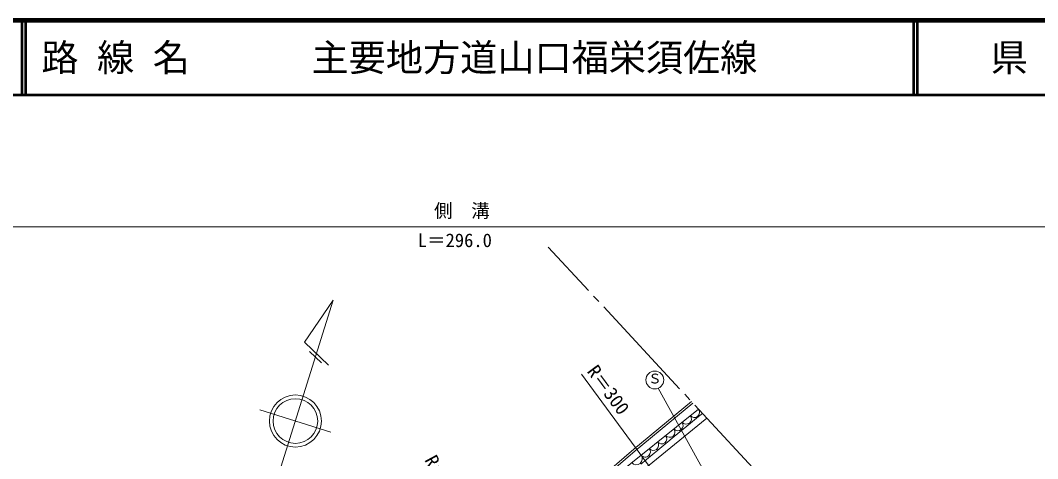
# Model space of a CAD drawing. Units: millimetres, scale not verified. Extents: x 40000 to 680000, y 20000 to 380000.
# Drawn here: x 177554 to 314449, y 321100 to 380000 of the extents above; entities that cross this region are included whole.
import ezdxf
from ezdxf.enums import TextEntityAlignment as Align

# ---------------------------------------------------------------- set-up
doc = ezdxf.new("R2010")
doc.units = ezdxf.units.MM
doc.header["$LTSCALE"] = 1000
for name, color, linetype, lineweight in [('M-BGD', 7, 'Continuous', 13), ('M-BMK-SRVR', 3, 'Continuous', 13), ('M-STR-HTXT', 7, 'Continuous', 13), ('M-STR-STR3', 7, 'Continuous', 13), ('M-STR-STRC', 7, 'Continuous', 13), ('M-TTL', 7, 'Continuous', 13), ('M-TTL-LINE', 7, 'Continuous', 50)]:
    doc.layers.add(name, color=color, linetype=linetype, lineweight=lineweight)
doc.layers.add('M-TTL-TXT', color=7, linetype='Continuous')
doc.styles.add('ＭＳ ゴシック', font='')
doc.styles.get('ＭＳ ゴシック').set_extended_font_data('MS Gothic')

msp = doc.modelspace()

# ---------------------------------------------------------------- linework, layer by layer
at = {"layer": 'M-BGD'}
for p, q in [((260107, 322367), (267859, 328777)), ((268799, 327765), (252413, 314611)), ((260285, 322127), (268050, 328538)), ((269340, 327182), (268818, 326754)), ((269931, 326547), (256272, 315463)), ((265545, 324068), (267713, 325847)), ((267713, 325847), (268818, 326754)), ((263331, 322251), (264427, 323150)), ((264427, 323150), (265545, 324068)), ((256501, 319263), (260107, 322367)), ((256696, 319075), (260285, 322127)), ((261041, 320372), (263331, 322251))]:
    msp.add_line(p, q, dxfattribs=at)
for centre, radius, start, end in [((268248, 327322), 707, 218.75513, 38.75513), ((266043, 325552), 707, 218.75513, 38.75513), ((267146, 326437), 707, 218.75513, 38.75513), ((267098, 325498), 707, 29.53895, 38.75513), ((268200, 326383), 707, 218.75513, 227.95519), ((268200, 326383), 707, 30.78969, 38.75513), ((269303, 327269), 707, 218.75513, 226.70856), ((264940, 324667), 707, 218.75513, 38.75513), ((265995, 324613), 707, 28.28346, 38.75513), ((267098, 325498), 707, 218.75513, 229.20593), ((262735, 322897), 707, 218.75513, 38.75513), ((263838, 323782), 707, 218.75513, 38.75513), ((263790, 322843), 707, 25.75553, 38.75513), ((264892, 323728), 707, 218.75513, 231.72233), ((264892, 323728), 707, 27.02255, 38.75513), ((265995, 324613), 707, 218.75513, 230.46142), ((261632, 322012), 707, 315.40847, 38.75513), ((262687, 321958), 707, 24.48169, 38.75513), ((263790, 322843), 707, 218.75513, 232.98935), ((260462, 321072), 794, 218.75513, 38.75513), ((261632, 322012), 707, 218.75513, 315.40847), ((261544, 320986), 794, 28.09295, 41.82606), ((262687, 321958), 707, 218.75513, 234.26319)]:
    msp.add_arc(centre, radius, start, end, dxfattribs=at)
at = {"layer": 'M-BMK-SRVR'}
for p, q in [((248580, 349537), (254022, 343677)), ((212174, 318522), (219659, 342375)), ((219659, 342375), (215805, 336772)), ((254703, 342944), (255383, 342211)), ((256064, 341478), (266271, 330487)), ((215805, 336772), (219022, 333666)), ((216460, 335518), (218068, 333965)), ((266952, 329754), (267632, 329021)), ((209798, 327652), (219340, 324658)), ((268313, 328289), (278520, 317297))]:
    msp.add_line(p, q, dxfattribs=at)
for radius in [3500, 3000]:
    msp.add_circle((214569, 326155), radius, dxfattribs=at)
at = {"layer": 'M-STR-HTXT'}
msp.add_line((275267, 302344), (253067, 332430), dxfattribs=at)
at = {"layer": 'M-STR-STR3'}
msp.add_line((88123, 352252), (394172, 352252), dxfattribs=at)
at = {"layer": 'M-STR-STRC'}
msp.add_line((276052, 307629), (263380, 330557), dxfattribs=at)
msp.add_circle((262928, 331668), 1200, dxfattribs=at)
at = {"layer": 'M-TTL', "color": 2, "lineweight": 140}
msp.add_line((680000, 380000), (40000, 380000), dxfattribs=at)
at = {"layer": 'M-TTL-LINE'}
for p, q in [((177750, 380000), (177750, 370000)), ((178250, 380000), (178250, 370000)), ((297750, 380000), (297750, 370000)), ((298250, 380000), (298250, 370000)), ((40000, 370000), (680000, 370000))]:
    msp.add_line(p, q, dxfattribs=at)

# ---------------------------------------------------------------- texts
at = {"layer": 'M-STR-HTXT', "style": 'ＭＳ ゴシック'}
for s, rotation, p in [('R＝300', 306.423, (253282, 332489)), ('R＝270', 298.393, (231407, 320664))]:
    msp.add_text(s, height=1833, rotation=rotation, dxfattribs=at).set_placement(p, align=Align.BOTTOM_LEFT)
at = {"layer": 'M-STR-STR3', "style": 'ＭＳ ゴシック'}
for s, p in [('側\u3000溝', (233224, 352956)), ('L＝296.0', (231027, 348979))]:
    msp.add_text(s, height=1833, dxfattribs=at).set_placement(p, align=Align.BOTTOM_LEFT)
at = {"layer": 'M-STR-STRC', "style": 'ＭＳ ゴシック'}
msp.add_text('Ｓ', height=1320, dxfattribs=at).set_placement((262038, 330807), align=Align.BOTTOM_LEFT)
at = {"layer": 'M-TTL-TXT', "style": 'ＭＳ ゴシック'}
for s, p in [('路 線 名', (180380, 375000)), ('主要地方道山口福栄須佐線', (216734, 375000))]:
    msp.add_text(s, height=3666, dxfattribs=at).set_placement(p, align=Align.MIDDLE_LEFT)
msp.add_text('県\u3000名', height=3666, dxfattribs=at).set_placement((315625, 375000), align=Align.MIDDLE_CENTER)

doc.saveas('drawing.dxf')
